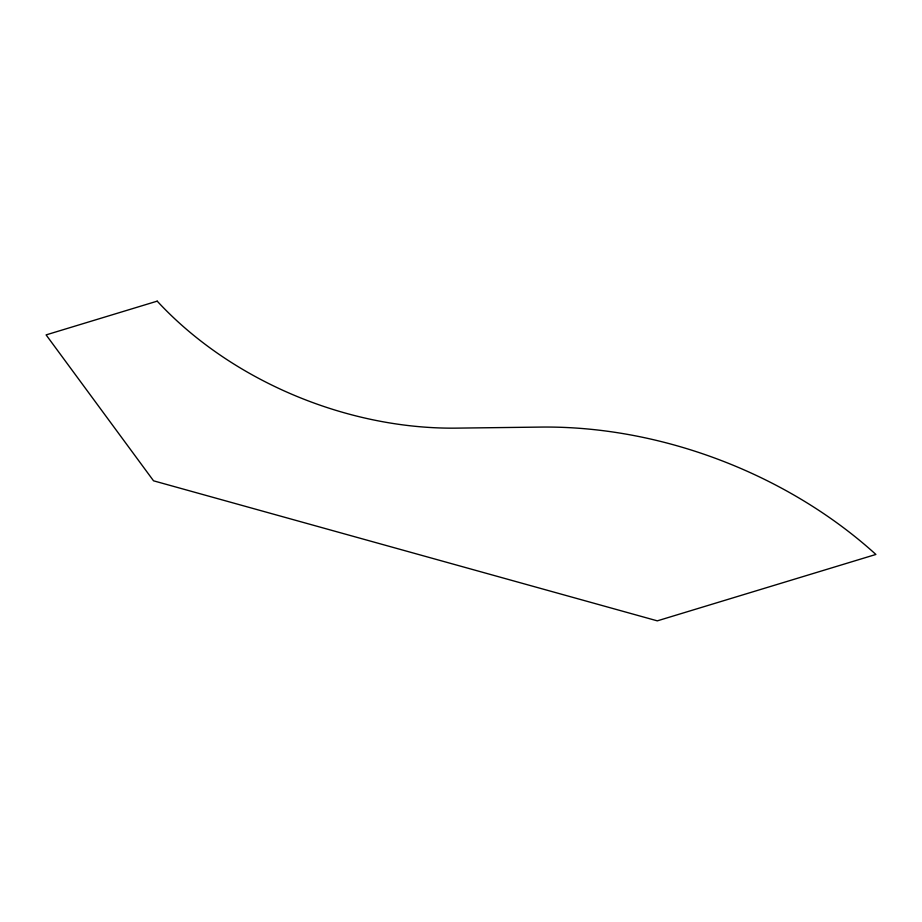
<?xml version="1.0" encoding="UTF-8"?>
<svg xmlns="http://www.w3.org/2000/svg" width="922" height="922" viewBox="0 0 922 922"><rect width="100%" height="100%" fill="white"/><g stroke="black" fill="none" stroke-linecap="round" stroke-linejoin="round"><path stroke-width="1.38" d="M157.201 301.148L46.1 334.893L153.536 480.811L657.305 620.852L875.9 554.456A368.235 259.923 21.2 0 0 540.799 427.082L456.655 428.131A305.343 215.541 21.2 0 1 157.201 301.148"/></g></svg>
